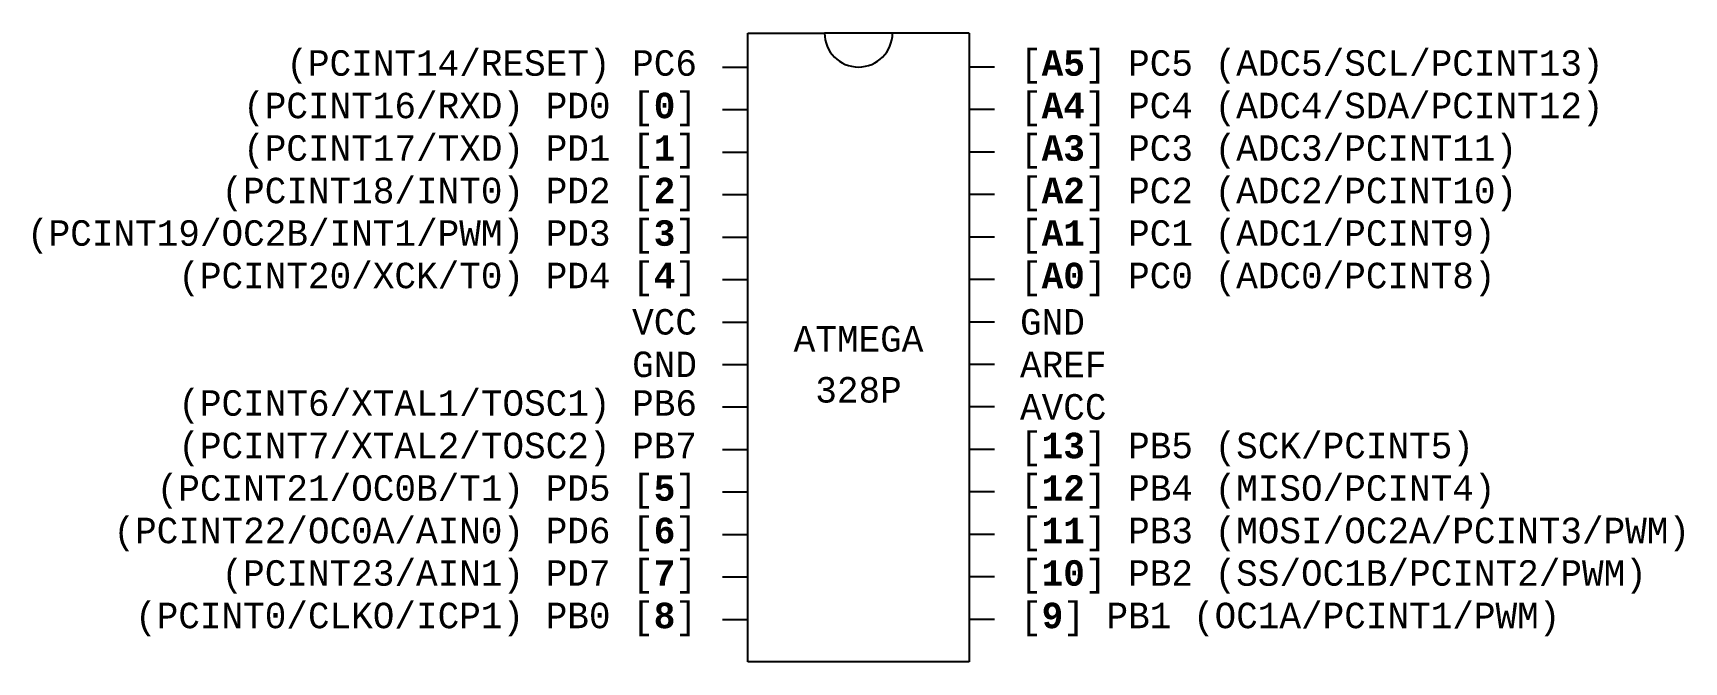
# Model space of a CAD drawing. Header units: millimetres. Extents: x -42 to 152, y -25 to 49.
import ezdxf

# ---------------------------------------------------------------- set-up
doc = ezdxf.new("R2010")
doc.units = ezdxf.units.MM
doc.layers.get('0').update_dxf_attribs({"lineweight": 25})
doc.styles.add('textstyle11', font='')
doc.styles.add('textstyle12', font='')
doc.styles.add('textstyle13', font='')
doc.styles.add('textstyle14', font='')
doc.styles.add('textstyle15', font='')
doc.styles.add('textstyle16', font='')
doc.styles.add('textstyle17', font='')
doc.styles.add('textstyle18', font='')
doc.styles.add('textstyle19', font='')
doc.styles.add('textstyle20', font='')
doc.styles.add('textstyle21', font='')
doc.styles.add('textstyle22', font='')
doc.styles.add('textstyle23', font='')
doc.styles.add('textstyle24', font='')
doc.styles.add('textstyle25', font='')
doc.styles.add('textstyle26', font='')
doc.styles.add('textstyle27', font='')
doc.styles.add('textstyle28', font='')
doc.styles.add('textstyle29', font='')
doc.styles.add('textstyle30', font='')
doc.styles.add('textstyle31', font='')
doc.styles.add('textstyle32', font='')
doc.styles.add('textstyle33', font='')
doc.styles.add('textstyle34', font='')
doc.styles.add('textstyle35', font='')
doc.styles.add('textstyle36', font='')
doc.styles.add('textstyle37', font='')
doc.styles.add('textstyle38', font='')
doc.styles.add('textstyle39', font='')
doc.styles.get('textstyle11').set_extended_font_data('Monospace')
doc.styles.get('textstyle12').set_extended_font_data('Monospace')
doc.styles.get('textstyle13').set_extended_font_data('Monospace')
doc.styles.get('textstyle14').set_extended_font_data('Monospace')
doc.styles.get('textstyle15').set_extended_font_data('Monospace')
doc.styles.get('textstyle16').set_extended_font_data('Monospace')
doc.styles.get('textstyle17').set_extended_font_data('Monospace')
doc.styles.get('textstyle18').set_extended_font_data('Monospace')
doc.styles.get('textstyle19').set_extended_font_data('Monospace')
doc.styles.get('textstyle20').set_extended_font_data('Monospace')
doc.styles.get('textstyle21').set_extended_font_data('Monospace')
doc.styles.get('textstyle22').set_extended_font_data('Monospace')
doc.styles.get('textstyle23').set_extended_font_data('Monospace')
doc.styles.get('textstyle24').set_extended_font_data('Monospace')
doc.styles.get('textstyle25').set_extended_font_data('Monospace')
doc.styles.get('textstyle26').set_extended_font_data('Monospace')
doc.styles.get('textstyle27').set_extended_font_data('Monospace')
doc.styles.get('textstyle28').set_extended_font_data('Monospace')
doc.styles.get('textstyle29').set_extended_font_data('Monospace')
doc.styles.get('textstyle30').set_extended_font_data('Monospace')
doc.styles.get('textstyle31').set_extended_font_data('Monospace')
doc.styles.get('textstyle32').set_extended_font_data('Monospace')
doc.styles.get('textstyle33').set_extended_font_data('Monospace')
doc.styles.get('textstyle34').set_extended_font_data('Monospace')
doc.styles.get('textstyle35').set_extended_font_data('Monospace')
doc.styles.get('textstyle36').set_extended_font_data('Monospace')
doc.styles.get('textstyle37').set_extended_font_data('Monospace')
doc.styles.get('textstyle38').set_extended_font_data('Monospace')
doc.styles.get('textstyle39').set_extended_font_data('Monospace')

msp = doc.modelspace()

# ---------------------------------------------------------------- linework, layer by layer
for p, q in [((42, 49), (51, 49)), ((42, -25), (42, 49)), ((59, 49), (51, 49)), ((68, 49), (59, 49)), ((68, 49), (68, -25)), ((39, 45), (42, 45)), ((71, 45), (68, 45)), ((39, 40), (42, 40)), ((71, 40), (68, 40)), ((39, 35), (42, 35)), ((71, 35), (68, 35)), ((39, 30), (42, 30)), ((71, 30), (68, 30)), ((39, 25), (42, 25)), ((71, 25), (68, 25)), ((39, 20), (42, 20)), ((71, 20), (68, 20)), ((39, 15), (42, 15)), ((71, 15), (68, 15)), ((39, 10), (42, 10)), ((71, 10), (68, 10)), ((39, 5), (42, 5)), ((71, 5), (68, 5)), ((39, 0), (42, 0)), ((71, 0), (68, 0)), ((39, -5), (42, -5)), ((71, -5), (68, -5)), ((39, -10), (42, -10)), ((71, -10), (68, -10)), ((39, -15), (42, -15)), ((71, -15), (68, -15)), ((39, -20), (42, -20)), ((71, -20), (68, -20)), ((68, -25), (42, -25))]:
    msp.add_line(p, q)
msp.add_arc((55, 49), 4, 180, 0)

# ---------------------------------------------------------------- texts
at = {"char_height": 3, "line_spacing_factor": 1.2}
for s, insert, attachment_point, style in [('(PCINT14/RESET) PC6', (36, 45), 6, 'textstyle11'), ('[\\fMonospace|b1|i0|c0|p0;A5\\fMonospace|b0|i0|c0|p0;] PC5 (ADC5/SCL/PCINT13)', (74, 45), 4, 'textstyle33'), ('(PCINT16/RXD) PD0 [\\fMonospace|b1|i0|c0|p0;0\\fMonospace|b0|i0|c0|p0;]', (36, 40), 6, 'textstyle12'), ('[\\fMonospace|b1|i0|c0|p0;A4\\fMonospace|b0|i0|c0|p0;] PC4 (ADC4/SDA/PCINT12)', (74, 40), 4, 'textstyle34'), ('(PCINT17/TXD) PD1 [\\fMonospace|b1|i0|c0|p0;1\\fMonospace|b0|i0|c0|p0;]', (36, 35), 6, 'textstyle24'), ('[\\fMonospace|b1|i0|c0|p0;A3\\fMonospace|b0|i0|c0|p0;] PC3 (ADC3/PCINT11)', (74, 35), 4, 'textstyle25'), ('(PCINT18/INT0) PD2 [\\fMonospace|b1|i0|c0|p0;2\\fMonospace|b0|i0|c0|p0;]', (36, 30), 6, 'textstyle13'), ('[\\fMonospace|b1|i0|c0|p0;A2\\fMonospace|b0|i0|c0|p0;] PC2 (ADC2/PCINT10)', (74, 30), 4, 'textstyle37'), ('(PCINT19/OC2B/INT1/PWM) PD3 [\\fMonospace|b1|i0|c0|p0;3\\fMonospace|b0|i0|c0|p0;]', (36, 25), 6, 'textstyle14'), ('[\\fMonospace|b1|i0|c0|p0;A1\\fMonospace|b0|i0|c0|p0;] PC1 (ADC1/PCINT9)', (74, 25), 4, 'textstyle36'), ('(PCINT20/XCK/T0) PD4 [\\fMonospace|b1|i0|c0|p0;4\\fMonospace|b0|i0|c0|p0;]', (36, 20), 6, 'textstyle15'), ('[\\fMonospace|b1|i0|c0|p0;A0\\fMonospace|b0|i0|c0|p0;] PC0 (ADC0/PCINT8)', (74, 20), 4, 'textstyle31'), ('VCC', (36, 15), 6, 'textstyle16'), ('GND', (74, 15), 4, 'textstyle30'), ('ATMEGA\\P328P', (55, 10), 5, 'textstyle39'), ('GND', (36, 10), 6, 'textstyle17'), ('AREF', (74, 10), 4, 'textstyle35'), ('(PCINT6/XTAL1/TOSC1) PB6', (36, 5), 6, 'textstyle18'), ('AVCC', (74, 5), 4, 'textstyle32'), ('(PCINT7/XTAL2/TOSC2) PB7', (36, 0), 6, 'textstyle19'), ('[\\fMonospace|b1|i0|c0|p0;13\\fMonospace|b0|i0|c0|p0;] PB5 (SCK/PCINT5)', (74, 0), 4, 'textstyle27'), ('(PCINT21/OC0B/T1) PD5 [\\fMonospace|b1|i0|c0|p0;5\\fMonospace|b0|i0|c0|p0;]', (36, -5), 6, 'textstyle20'), ('[\\fMonospace|b1|i0|c0|p0;12\\fMonospace|b0|i0|c0|p0;] PB4 (MISO/PCINT4)', (74, -5), 4, 'textstyle26'), ('(PCINT22/OC0A/AIN0) PD6 [\\fMonospace|b1|i0|c0|p0;6\\fMonospace|b0|i0|c0|p0;]', (36, -10), 6, 'textstyle21'), ('[\\fMonospace|b1|i0|c0|p0;11\\fMonospace|b0|i0|c0|p0;] PB3 (MOSI/OC2A/PCINT3/PWM)', (74, -10), 4, 'textstyle29'), ('(PCINT23/AIN1) PD7 [\\fMonospace|b1|i0|c0|p0;7\\fMonospace|b0|i0|c0|p0;]', (36, -15), 6, 'textstyle22'), ('[\\fMonospace|b1|i0|c0|p0;10\\fMonospace|b0|i0|c0|p0;] PB2 (SS/OC1B/PCINT2/PWM)', (74, -15), 4, 'textstyle28'), ('(PCINT0/CLKO/ICP1) PB0 [\\fMonospace|b1|i0|c0|p0;8\\fMonospace|b0|i0|c0|p0;]', (36, -20), 6, 'textstyle23'), ('[\\fMonospace|b1|i0|c0|p0;9\\fMonospace|b0|i0|c0|p0;] PB1 (OC1A/PCINT1/PWM)', (74, -20), 4, 'textstyle38')]:
    msp.add_mtext(s, dxfattribs=dict(at, insert=insert, attachment_point=attachment_point, style=style))

doc.saveas('drawing.dxf')
